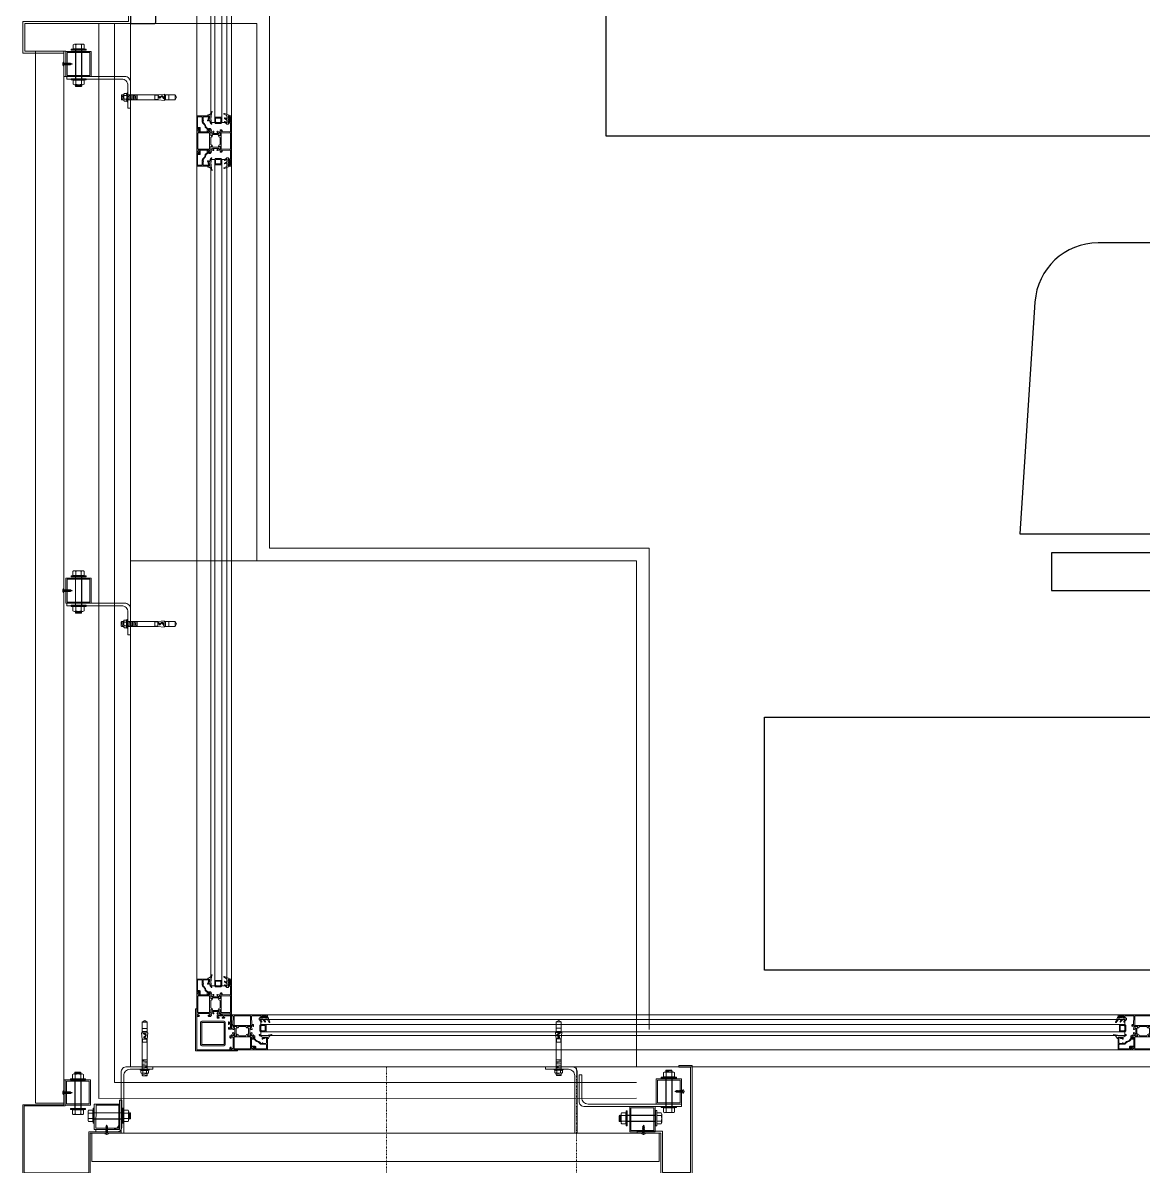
# Model space of a CAD drawing. Extents: x -1439 to 34962, y -872 to 8330.
# Drawn here: x 30693.8 to 30871, y 2411.8 to 2592.6 of the extents above; entities that cross this region are included whole.
import ezdxf

# ---------------------------------------------------------------- set-up
doc = ezdxf.new("R2010")
doc.units = 0
doc.linetypes.add('DOT2', pattern=[0.125, 0, -0.125])
doc.layers.get('0').update_dxf_attribs({"color": 9, "lineweight": 9})
for name, color, linetype, lineweight in [('00', 9, 'Continuous', 9), ('01', 9, 'Continuous', 9), ('05', 9, 'Continuous', 9), ('06D', 9, 'Continuous', 9), ('10', 9, 'Continuous', 9), ('10A', 9, 'Continuous', 9), ('14', 9, 'Continuous', 9), ('15', 9, 'Continuous', 9), ('20', 9, 'DOT2', 9), ('33', 9, 'BATTING', 9)]:
    doc.layers.add(name, color=color, linetype=linetype, lineweight=lineweight)
doc.linetypes.add('BATTING', pattern='A,0.0001,-0.1,[134,ltypeshp.shx,S=0.1,R=0,X=-0.1,Y=0],-0.2,[134,ltypeshp.shx,S=0.1,R=180,X=0.1,Y=0],-0.1', length=0.4001)

# ---------------------------------------------------------------- blocks, each defined once
blk = doc.blocks.new('AST55M13', base_point=(-120.6, -64.2))
at = {"linetype": 'Continuous'}
for points in [[(-120.6, -63.9), (-120.6, -24.599998), (-120.6, 14.700005, -0.414209), (-120.3, 15), (-115.899996, 15, -0.41421), (-115.6, 14.7), (-115.6, 12.699992, -0.41421), (-116.3, 12, -0.414214), (-116.6, 12.3), (-116.6, 13.1, 0.414214), (-117.1, 13.6), (-118.5, 13.6, 0.414214), (-119, 13.1), (-119, 6.399992, 0.414209), (-118.5, 5.9), (-117.099986, 5.9, 0.414205), (-116.6, 6.4), (-116.6, 7.20001, -0.414204), (-116.3, 7.5, -0.414214), (-115.6, 6.8), (-115.6, 3.7, -0.414214), (-116.1, 3.2), (-116.3, 3.2, -0.414214), (-116.6, 3.5), (-116.6, 4.2, 0.414214), (-116.9, 4.5), (-119, 4.5), (-119, -8.961104, 0.425432), (-117.96186, -9.960376), (-105.788552, -9.511013, 0.403077), (-105.5, -9.211232), (-105.5, -8, -0.414214), (-104.3, -6.8), (-103.392821, -6.8, -0.372826), (-102.403076, -7.657148, -0.456845), (-102.7, -8), (-104, -8, 0.414214), (-104.3, -8.3), (-104.3, -9.700012, 0.414202), (-104, -10), (-100.946604, -10), (-98.338437, -9.302068, -0.70008), (-97.584089, -10.379782), (-97.709916, -10.559482), (-99.43897, -12.27067, -0.607471), (-100.039661, -12.112259, 0.283637), (-100.258255, -11.885421), (-102.095283, -11.393179, 1.229391), (-102.4, -11.895399), (-102.4, -16.105016, 0.585524), (-101.943697, -16.361081), (-100.001669, -15.175658, -0.713652), (-99.56466, -15.537556), (-100.36784, -17.668029, -0.16709), (-100.492251, -17.818266), (-102.4, -18.982765), (-102.4, -30.217235), (-100.492251, -31.381734, -0.16709), (-100.36784, -31.531971), (-99.564658, -33.662449, -0.713657), (-100.001677, -34.024337), (-101.943707, -32.838913, 0.585511), (-102.4, -33.094985), (-102.4, -37.304601, 1.229391), (-102.095283, -37.806821), (-100.258255, -37.314579, 0.283637), (-100.039661, -37.087741, -0.607471), (-99.43897, -36.92933), (-97.709916, -38.640518), (-97.584089, -38.820218, -0.700084), (-98.338445, -39.89793), (-100.946604, -39.2), (-104.000005, -39.2, 0.414209), (-104.3, -39.5), (-104.3, -40.900004, 0.41421), (-104, -41.2), (-102.699997, -41.2, -0.456841), (-102.403076, -41.542851, -0.372826), (-103.39282, -42.4), (-104.3, -42.4, -0.414214), (-105.5, -41.2), (-105.5, -39.988768, 0.403083), (-105.788558, -39.688986), (-117.96186, -39.239624, 0.425432), (-119, -40.238896), (-119, -53.7), (-116.9, -53.7, 0.414214), (-116.6, -53.4), (-116.6, -52.69999, -0.414204), (-116.3, -52.4), (-116.09999, -52.4, -0.414208), (-115.6, -52.9), (-115.6, -56.000007, -0.414213), (-116.300007, -56.7, -0.414207), (-116.6, -56.4), (-116.6, -55.599986, 0.414205), (-117.1, -55.1), (-118.500008, -55.1, 0.414209), (-119, -55.6), (-119, -62.3, 0.414214), (-118.5, -62.8), (-117.1, -62.8, 0.414214), (-116.6, -62.3), (-116.6, -61.499993, -0.414207), (-116.3, -61.2, -0.414214), (-115.6, -61.9), (-115.6, -63.900008, -0.414206), (-115.9, -64.2), (-120.300006, -64.2, -0.414208), (-120.6, -63.9)], [(-99.249717, -12.903653), (-90.785616, -12.903653, 0.131652), (-90.285616, -12.769679), (-88.422218, -11.693846, -0.131652), (-88.272218, -11.653653), (-88.017666, -11.653653, -0.414214), (-87.717666, -11.953653), (-87.717666, -15.553653, -0.414214), (-88.017666, -15.853653), (-88.272218, -15.853653, -0.131646), (-88.422211, -15.813465), (-90.285616, -14.737628, 0.131652), (-90.785616, -14.603653), (-99.249717, -14.603653, 0.131652), (-99.749717, -14.737628), (-101.613115, -15.813461, -0.131646), (-101.763107, -15.853653), (-102.017666, -15.853653, -0.414205), (-102.317666, -15.553662), (-102.317666, -11.953653, -0.414205), (-102.017675, -11.653653), (-101.763115, -11.653653, -0.131652), (-101.613115, -11.693846), (-99.749717, -12.769679, 0.131652), (-99.249717, -12.903653)], [(-85.3, -10), (-81.1, -10), (-76.9, -10), (-76.6, -10.3), (-76.3, -10), (-67.9, -10, 0.414205), (-67.6, -9.700009), (-67.6, -8.491608, -0.365977), (-67.35, -8.195804, 0.365977), (-67.1, -7.9), (-67.1, -6.8, 0.414195), (-67.399981, -6.5), (-68.3, -6.5, 0.36597), (-68.595803, -6.749993, -0.366034), (-68.89166, -7), (-69.3, -7, -0.414202), (-69.6, -6.700012), (-69.6, -6.5, -0.414214), (-68.1, -5), (-65.9, -5, -0.414207), (-65.6, -5.299994), (-65.6, -43.9, -0.414201), (-65.899987, -44.2), (-68.1, -44.2, -0.414214), (-69.6, -42.7), (-69.6, -42.5, -0.414207), (-69.300007, -42.2), (-68.891668, -42.2, -0.366034), (-68.595804, -42.45, 0.365977), (-68.3, -42.7), (-67.4, -42.7, 0.414206), (-67.1, -42.400008), (-67.1, -41.3, 0.365977), (-67.35, -41.004196, -0.365977), (-67.6, -40.708392), (-67.6, -39.5, 0.4142), (-67.899986, -39.2), (-76.3, -39.2), (-76.6, -38.9), (-76.9, -39.2), (-85.3, -39.2, 0.4142), (-85.6, -39.499986), (-85.6, -40.708392, -0.365977), (-85.85, -41.004196, 0.365977), (-86.1, -41.3), (-86.1, -42.4, 0.414199), (-85.800015, -42.7), (-84.9, -42.7, 0.365977), (-84.604196, -42.45, -0.366034), (-84.308332, -42.2), (-83.9, -42.2, -0.414214), (-83.6, -42.5), (-83.6, -42.7, -0.414214), (-85.1, -44.2), (-86.8, -44.2, -0.414214), (-87.6, -43.4), (-87.6, -42.7, 0.414205), (-87.899991, -42.4), (-88.10718, -42.4, -0.372825), (-89.096923, -41.542857, -0.45685), (-88.8, -41.2), (-87.9, -41.2, 0.414198), (-87.6, -40.900016), (-87.6, -39.5, 0.414214), (-87.9, -39.2), (-89.053396, -39.2), (-91.661555, -39.89793, -0.700084), (-92.415911, -38.820218), (-92.290084, -38.640518), (-90.56103, -36.92933, -0.607471), (-89.960339, -37.087741, 0.283637), (-89.741745, -37.314579), (-87.904717, -37.806821, 1.229391), (-87.6, -37.304601), (-87.6, -33.094984, 0.585516), (-88.056297, -32.838916), (-89.998323, -34.024337, -0.713656), (-90.435343, -33.66245), (-89.63216, -31.531971, -0.241095), (-89.507749, -31.381734), (-87.6, -30.217235), (-87.6, -18.982765), (-89.507749, -17.818266, -0.167084), (-89.632158, -17.668036), (-90.43534, -15.537556, -0.713656), (-89.998329, -15.17566), (-88.056303, -16.361081, 0.585518), (-87.6, -16.105021), (-87.6, -11.895399, 1.229391), (-87.904717, -11.393179), (-89.741745, -11.885421, 0.283637), (-89.960339, -12.112259, -0.607471), (-90.56103, -12.27067), (-92.290084, -10.559482), (-92.415911, -10.379782, -0.700084), (-91.661555, -9.30207), (-89.053396, -10), (-87.9, -10, 0.414206), (-87.6, -9.700008), (-87.6, -8.3, 0.414206), (-87.899992, -8), (-88.8, -8, -0.456844), (-89.096924, -7.657149, -0.372825), (-88.107186, -6.8), (-87.9, -6.8, 0.414214), (-87.6, -6.5), (-87.6, -5.800024, -0.414222), (-86.8, -5), (-85.1, -5, -0.414214), (-83.6, -6.5), (-83.6, -6.7, -0.414201), (-83.899987, -7), (-84.308332, -7, -0.366034), (-84.604196, -6.75, 0.365977), (-84.9, -6.5), (-85.8, -6.5, 0.414199), (-86.1, -6.799985), (-86.1, -7.9, 0.365977), (-85.85, -8.195804, -0.365977), (-85.6, -8.491608), (-85.6, -9.7, 0.414214), (-85.3, -10)], [(-99.249717, -36.296347), (-90.785616, -36.296347, -0.131652), (-90.285616, -36.430321), (-88.422218, -37.506154, 0.131643), (-88.272229, -37.546347), (-88.017666, -37.546347, 0.414214), (-87.717666, -37.246347), (-87.717666, -33.646347, 0.414214), (-88.017666, -33.346347), (-88.272218, -33.346347, 0.131652), (-88.422218, -33.386539), (-90.285616, -34.462372, -0.131652), (-90.785616, -34.596347), (-99.249717, -34.596347, -0.131652), (-99.749717, -34.462372), (-101.613115, -33.386539, 0.131652), (-101.763115, -33.346347), (-102.017666, -33.346347, 0.414205), (-102.317666, -33.646338), (-102.317666, -37.246347, 0.414205), (-102.017675, -37.546347), (-101.763115, -37.546347, 0.131649), (-101.613118, -37.506156), (-99.749717, -36.430321, -0.131652), (-99.249717, -36.296347)]]:
    blk.add_lwpolyline(points, format="xyb", close=True, dxfattribs=at)
for points in [[(-119, -24.6), (-119, -37.6), (-104.1, -37.6), (-104.1, -11.6), (-119, -11.6), (-119, -24.6)], [(-76.55, -11.6), (-85.9, -11.6), (-85.9, -37.6), (-67.2, -37.6), (-67.2, -11.6), (-76.55, -11.6)]]:
    blk.add_lwpolyline(points, close=True, dxfattribs=at)
blk = doc.blocks.new('AS25G13', base_point=(534.475891, 569.218076))
at = {"linetype": 'Continuous'}
blk.add_lwpolyline([(554.475892, 593.818076), (554.475892, 574.618076, -0.414213), (554.175891, 574.318077), (553.575892, 574.318076, -0.414213), (553.275891, 574.618077), (553.275892, 574.818076), (550.275892, 574.818076), (550.275892, 572.118076), (550.625892, 571.916004, -0.414213), (550.735699, 571.506195), (549.749855, 569.798664, -0.767327), (549.075893, 569.979252), (549.075892, 575.018076, -0.414213), (550.075891, 576.018077), (552.775892, 576.018076, 0.414213), (553.275892, 576.518077), (553.275892, 592.418076, 0.414213), (552.775892, 592.918077), (546.871944, 592.918076, 0.414213), (545.871944, 591.918078), (545.871944, 584.702506, -0.236642), (544.585327, 582.137556, 0.18958), (541.498237, 577.158525, -0.197358), (540.185462, 575.110574), (538.643454, 574.030849, 0.244575), (537.875891, 572.556375), (537.875892, 569.763782, -0.767327), (536.857591, 569.490929), (535.716084, 571.468076, -0.577351), (535.975892, 571.918076), (536.675892, 571.918076), (536.675892, 572.556375, -0.244575), (537.955162, 575.013831), (539.49717, 576.093557, 0.197358), (540.317654, 577.373526, -0.18958), (543.867808, 583.099413, 0.236642), (544.671943, 584.702506), (544.671944, 585.818076, 0.414213), (544.371944, 586.118076), (543.971944, 586.118076, -0.414213), (543.671943, 586.418077), (543.671944, 586.818076, -0.414213), (543.971944, 587.118076), (544.171944, 587.118076, 0.414213), (544.671944, 587.618077), (544.671944, 591.918076, 0.414213), (543.671945, 592.918077), (536.175892, 592.918076, 0.41421), (535.675892, 592.418082), (535.675892, 591.901674, 0.127549), (535.764127, 591.561462, -0.098841), (537.104101, 587.384163, 0.366972), (537.386354, 587.117731, -0.399303), (537.671943, 586.818828), (537.671944, 586.418076, -0.414213), (537.371943, 586.118077), (536.46398, 586.118076, -0.400156), (535.964546, 586.594267, 0.114883), (534.725891, 590.959305, -0.126996), (534.475891, 591.927552), (534.475892, 593.818076, -0.414213), (534.775892, 594.118076), (554.175892, 594.118076, -0.414213), (554.475892, 593.818076)], format="xyb", close=True, dxfattribs=at)
blk = doc.blocks.new('AS01_16_02', base_point=(27.384856, 2.668764))
at = {"color": 0, "linetype": 'Continuous'}
for points in [[(21.277248, -1.392543, -0.892559), (21.744295, -0.515583), (24.521509, -1.857477, 0.502534), (24.860099, -2.298316, 0.502534), (25.184856, -1.847189), (25.184856, 1.7, 0.155072), (24.261958, 3.275501), (20.430427, 5.552607, -0.865076), (21.019614, 6.583639), (28.412964, 3.675712, -0.696768), (28.399147, 3.019187), (27.721583, 2.785098, 0.319818), (27.384856, 2.312508), (27.384856, 0.05, 0.414214), (27.684856, -0.25), (28.08642, -0.25, 0.396012), (28.385833, 0.03125, -0.682513), (29.272546, 0.315748), (30.127622, -0.734156, -0.172553), (30.284856, -1.176202), (30.284856, -3.723798, -0.172553), (30.127622, -4.165844), (29.272546, -5.215748, -0.682513), (28.385833, -4.93125, 0.396012), (28.08642, -4.65), (27.684856, -4.65, 0.414214), (27.384856, -4.95), (27.384856, -10.2, -0.414214), (27.084856, -10.5), (25.297074, -10.5, -0.18412), (24.964264, -10.373145), (21.227908, -7.040675, -0.881574), (21.79023, -6.223317), (24.51762, -8.055238, 1.121155), (25.184856, -8.202566), (25.184856, -4.921445, 0.698065), (24.633969, -4.152563), (21.277248, -1.392543)], [(27.72879, -3.456066, 0.198912), (27.834856, -3.5), (28.734856, -3.5, 0.414214), (28.884856, -3.35), (28.884856, -1.55, 0.414214), (28.734856, -1.4), (27.834856, -1.4, 0.414214), (27.684856, -1.55), (27.684856, -3.35, 0.198912), (27.72879, -3.456066)]]:
    blk.add_lwpolyline(points, format="xyb", close=True, dxfattribs=at)
blk = doc.blocks.new('p-dograma-catikati')
at = {"layer": '06D'}
for points in [[(-4, -0.02), (-4, -674.37)], [(1.5, -674.37), (1.5, -0.02)]]:
    blk.add_lwpolyline(points, dxfattribs=at)
at = {"layer": '06D', "elevation": 0}
for points in [[(7.13, -680), (854.37, -680)], [(854.37, -685.5), (7.13, -685.5)]]:
    blk.add_lwpolyline(points, dxfattribs=at)
at = {"layer": '10', "ltscale": 1000}
for p, q in [((-2.25, -537.79), (-2.25, -537.75)), ((-2.03, -537.82), (-2.23, -537.82)), ((-2.02, -538.18), (-2.01, -538.16)), ((-2, -538.11), (-2, -537.85)), ((-0.03, -538.02), (-1.17, -538.02)), ((-1.17, -538.02), (-1.17, -538.87)), ((-0.18, -538.17), (-1.02, -538.17)), ((-1.02, -538.17), (-1.02, -538.77)), ((-1.02, -538.77), (-0.92, -538.87)), ((-0.28, -538.87), (-0.18, -538.77)), ((-0.18, -538.77), (-0.18, -538.17)), ((-0.03, -538.87), (-0.03, -538.02)), ((-1.6, -539.06), (-1.6, -539.07)), ((-1.17, -538.87), (-1.02, -539.02)), ((-1.02, -539.02), (-0.18, -539.02)), ((-0.92, -538.87), (-0.28, -538.87)), ((-0.18, -539.02), (-0.03, -538.87)), ((-2.25, -545.77), (-2.25, -545.81)), ((-2.03, -545.74), (-2.23, -545.74)), ((-2.02, -545.38), (-2.01, -545.4)), ((-2, -545.45), (-2, -545.71)), ((-1.6, -544.5), (-1.6, -544.49)), ((-1.17, -544.69), (-1.02, -544.54)), ((-1.17, -545.54), (-1.17, -544.69)), ((-0.03, -545.54), (-1.17, -545.54)), ((-1.02, -544.54), (-0.18, -544.54)), ((-1.02, -544.79), (-0.92, -544.69)), ((-1.02, -545.39), (-1.02, -544.79)), ((-0.18, -545.39), (-1.02, -545.39)), ((-0.92, -544.69), (-0.28, -544.69)), ((-0.28, -544.69), (-0.18, -544.79)), ((-0.18, -544.54), (-0.03, -544.69)), ((-0.18, -544.79), (-0.18, -545.39)), ((-0.03, -544.69), (-0.03, -545.54)), ((-2.25, -674.31), (-2.25, -674.28)), ((-2.03, -674.34), (-2.23, -674.34)), ((-2, -674.63), (-2, -674.37)), ((-2.02, -674.7), (-2.01, -674.68)), ((-1.6, -675.59), (-1.6, -675.6)), ((-0.03, -674.54), (-1.17, -674.54)), ((-1.17, -674.54), (-1.17, -675.39)), ((-1.17, -675.39), (-1.02, -675.54)), ((-0.18, -674.69), (-1.02, -674.69)), ((-1.02, -674.69), (-1.02, -675.29)), ((-1.02, -675.29), (-0.92, -675.39)), ((-1.02, -675.54), (-0.18, -675.54)), ((-0.92, -675.39), (-0.28, -675.39)), ((-0.28, -675.39), (-0.18, -675.29)), ((-0.18, -675.29), (-0.18, -674.69)), ((-0.18, -675.54), (-0.03, -675.39)), ((-0.03, -675.39), (-0.03, -674.54)), ((5.96, -681.68), (6.11, -681.53)), ((6.11, -681.53), (6.96, -681.53)), ((6.96, -681.53), (6.96, -682.67)), ((142.72, -681.53), (141.87, -681.53)), ((141.87, -681.53), (141.87, -682.67)), ((142.87, -681.68), (142.72, -681.53)), ((5.92, -683.1), (5.9, -683.1)), ((5.96, -682.52), (5.96, -681.68)), ((6.11, -682.67), (5.96, -682.52)), ((6.11, -681.78), (6.21, -681.68)), ((6.11, -682.42), (6.11, -681.78)), ((6.21, -682.52), (6.11, -682.42)), ((6.96, -682.67), (6.11, -682.67)), ((6.21, -681.68), (6.81, -681.68)), ((6.81, -682.52), (6.21, -682.52)), ((6.81, -681.68), (6.81, -682.52)), ((141.87, -682.67), (142.72, -682.67)), ((142.62, -681.68), (142.02, -681.68)), ((142.02, -681.68), (142.02, -682.52)), ((142.02, -682.52), (142.62, -682.52)), ((142.72, -681.78), (142.62, -681.68)), ((142.62, -682.52), (142.72, -682.42)), ((142.72, -682.42), (142.72, -681.78)), ((142.72, -682.67), (142.87, -682.52)), ((142.87, -682.52), (142.87, -681.68)), ((142.91, -683.1), (142.92, -683.1)), ((6.8, -683.52), (6.82, -683.51)), ((6.87, -683.5), (7.13, -683.5)), ((7.16, -683.53), (7.16, -683.73)), ((7.19, -683.75), (7.22, -683.75)), ((141.64, -683.75), (141.6, -683.75)), ((141.67, -683.53), (141.67, -683.73)), ((141.96, -683.5), (141.7, -683.5)), ((142.03, -683.52), (142.01, -683.51))]:
    blk.add_line(p, q, dxfattribs=at)
at = {"layer": '10', "ltscale": 1000, "elevation": 0}
blk.add_lwpolyline([(-4, -679.08), (-4, -685.5), (2.42, -685.5, -0.414213), (2.45, -685.53), (2.45, -685.67, -0.414213), (2.42, -685.7), (-4.17, -685.7, -0.414213), (-4.2, -685.67), (-4.2, -679.08, -0.414213), (-4.17, -679.05), (-4.03, -679.05, -0.414213), (-4, -679.08), (-4, -679.08)], format="xyb", dxfattribs=at)
blk.add_lwpolyline([(-3.39, -681.19), (-3.39, -682.49), (-3.39, -684.69, 0.414213), (-3.19, -684.89), (0.31, -684.89, 0.414213), (0.51, -684.69), (0.51, -681.19, 0.414213), (0.31, -680.99), (-3.19, -680.99, 0.414213), (-3.39, -681.19)], format="xyb", close=True, dxfattribs=at)
blk.add_lwpolyline([(-3.19, -682.49), (-3.19, -681.19), (0.31, -681.19), (0.31, -684.69), (-3.19, -684.69), (-3.19, -682.49)], close=True, dxfattribs=at)
at = {"layer": '10', "ltscale": 1000, "extrusion": (0, 0, -1)}
for centre, major_axis, start_param, end_param in [((-2.16, -537.75), (0, 0.1), -1.570624, -0.201547), ((-2.23, -537.79), (0, 0.03), 3.141594, 4.712388), ((-2.33, -536.87), (0, 0.8), 1.91468, 2.940113), ((-1.56, -538.34), (0, 0.529), 4.309664, 5.017382), ((-2.03, -537.85), (0, 0.03), 0.000001, 1.570795), ((-2.09, -538.11), (0, 0.1), 1.57081, 2.088079), ((-1.04, -538.25), (0, 1.11), 3.811733, 4.445523), ((1.15, -538.25), (0, 3.2), 4.537008, 4.882121), ((0.95, -538.17), (0, 2.97), -1.417848, -1.224878), ((-1.36, -538.76), (0, 0.391), 3.92704, 4.587994), ((-1.62, -537.15), (0, 0.03), -1.226975, -0.000032), ((-1.62, -537.15), (0, 0.03), 0.00045, 1.852781), ((-1.65, -539.07), (0, 0.05), 1.571021, 3.466754), ((-1.64, -539.07), (0, 0.0382), 0.62909, 1.300096), ((-2.16, -674.28), (0, 0.1), -1.570624, -0.201547), ((-2.23, -674.31), (0, 0.03), 3.141594, 4.712388), ((-2.33, -673.39), (0, 0.8), 1.91468, 2.940113), ((-2.03, -674.37), (0, 0.03), 0.000001, 1.570795), ((1.15, -674.78), (0, 3.2), 4.537008, 4.882121), ((0.95, -674.69), (0, 2.97), -1.417848, -1.224878), ((-1.62, -673.67), (0, 0.03), -1.226975, -0.000032), ((-1.62, -673.67), (0, 0.03), 0.00045, 1.852781), ((-1.56, -674.86), (0, 0.529), 4.309664, 5.017382), ((-2.09, -674.63), (0, 0.1), 1.57081, 2.088079), ((-1.04, -674.78), (0, 1.11), 3.811733, 4.445523), ((-1.36, -675.29), (0, 0.391), 3.92704, 4.587994), ((-1.65, -675.6), (0, 0.05), 1.571021, 3.466754), ((-1.64, -675.6), (0, 0.0382), 0.62909, 1.300096), ((141, -683.12), (-0.03, 0), 0.00045, 1.852781), ((141, -683.12), (0.03, 0), 1.914618, 3.141561), ((140.72, -683.83), (-0.8, 0), 1.91468, 2.940113), ((142.02, -680.55), (2.97, 0), 1.723745, 1.916715), ((142.11, -680.35), (-3.2, 0), 4.537008, 4.882121), ((142.11, -682.54), (-1.11, 0), 3.811733, 4.445523), ((142.62, -682.86), (0.391, 0), 0.785447, 1.446401), ((142.92, -683.14), (-0.0382, 0), 0.62909, 1.300096), ((142.92, -683.15), (-0.05, 0), 1.571021, 3.466754), ((141.6, -683.66), (-0.1, 0), -1.570624, -0.201547), ((141.64, -683.73), (0.03, 0), 0.000001, 1.570795), ((141.7, -683.53), (0.03, 0), 3.141594, 4.712388), ((141.96, -683.59), (-0.1, 0), 1.57081, 2.088079), ((142.19, -683.06), (0.529, 0), 1.168071, 1.875789)]:
    blk.add_ellipse(centre, major_axis=major_axis, ratio=0.909091, start_param=start_param, end_param=end_param, dxfattribs=at)
at = {"layer": '10', "ltscale": 1000}
for centre, major_axis, start_param, end_param in [((-2.23, -545.77), (0, 0.03), 0.000001, 1.570795), ((-2.16, -545.81), (0, 0.1), 1.570969, 2.940045), ((-2.33, -546.69), (0, 0.8), -1.226913, -0.20148), ((-1.56, -545.22), (0, 0.529), 1.168071, 1.875789), ((-2.03, -545.71), (0, 0.03), 3.141594, 4.712388), ((-1.04, -545.31), (0, 1.11), 0.67014, 1.30393), ((-2.09, -545.45), (0, 0.1), -1.570782, -1.053513), ((1.15, -545.31), (0, 3.2), 1.395415, 1.740528), ((-1.36, -544.8), (0, 0.391), 0.785447, 1.446401), ((0.95, -545.39), (0, 2.97), 1.723745, 1.916715), ((-1.65, -544.49), (0, 0.05), -1.570571, 0.325162), ((-1.64, -544.49), (0, 0.0382), 3.770683, 4.441689), ((-1.62, -546.41), (0, 0.03), 1.914618, 3.141561), ((-1.62, -546.41), (0, 0.03), 3.142043, 4.994373), ((5.9, -683.15), (0.05, 0), 1.571021, 3.466754), ((6.72, -682.54), (-1.11, 0), 0.67014, 1.30393), ((5.91, -683.14), (0.0382, 0), 0.62909, 1.300096), ((6.21, -682.86), (0.391, 0), 3.92704, 4.587994), ((6.72, -680.35), (3.2, 0), 4.537008, 4.882121), ((6.81, -680.55), (-2.97, 0), 1.723745, 1.916715), ((8.11, -683.83), (0.8, 0), 1.91468, 2.940113), ((7.83, -683.12), (-0.03, 0), 3.142043, 4.994373), ((7.83, -683.12), (0.03, 0), -1.226975, -0.000032), ((6.64, -683.06), (-0.529, 0), 1.168071, 1.875789), ((6.87, -683.59), (-0.1, 0), -1.570782, -1.053513), ((7.13, -683.53), (0.03, 0), 0.000001, 1.570795), ((7.19, -683.73), (0.03, 0), 3.141594, 4.712388), ((7.22, -683.66), (0.1, 0), -1.570624, -0.201547)]:
    blk.add_ellipse(centre, major_axis=major_axis, ratio=0.909091, start_param=start_param, end_param=end_param, dxfattribs=at)
at = {"layer": '15', "elevation": 0}
for points in [[(-1.17, -538.87), (-1.17, -408.24), (-1.77, -408.24), (-1.77, -538.87), (-1.17, -538.87)], [(-0.03, -538.87), (-0.03, -408.24), (0.77, -408.24), (0.77, -538.87), (-0.03, -538.87)], [(-1.17, -544.69), (-1.17, -675.39), (-1.77, -675.39), (-1.77, -544.69), (-1.17, -544.69)], [(-0.03, -544.69), (-0.03, -675.39), (0.77, -675.39), (0.77, -544.69), (-0.03, -544.69)], [(142.72, -681.53), (6.11, -681.53), (6.11, -680.73), (142.72, -680.73), (142.72, -681.53)], [(142.72, -682.67), (6.11, -682.67), (6.11, -683.27), (142.72, -683.27), (142.72, -682.67)]]:
    blk.add_lwpolyline(points, dxfattribs=at)
at = {"layer": '10', "ltscale": 1000, "yscale": 0.1, "zscale": 0.1}
for name, p, xscale, rotation in [('AST55M13', (1.5, -537.82), 0.1, 180), ('AS25G13', (-2, -543.25), 0.1, 180), ('AS01_16_02', (7.16, -680.5), -0.1, 270), ('AST55M13', (149.59, -680), -0.1, 90), ('AS25G13', (144.16, -683.5), -0.1, 90)]:
    blk.add_blockref(name, p, dxfattribs=dict(at, xscale=xscale, rotation=rotation))
at = {"layer": '10', "ltscale": 1000, "extrusion": (0, 0, -1), "xscale": 0.1, "yscale": 0.1, "zscale": -0.1}
for name, p in [('AS25G13', (2, -540.31)), ('AST55M13', (-1.5, -682.26)), ('AS25G13', (2, -676.83))]:
    blk.add_blockref(name, p, dxfattribs=at)
at = {"layer": '10', "ltscale": 1000, "xscale": 0.1, "yscale": 0.1, "zscale": 0.1}
for p in [(1, -537.82), (1, -674.34)]:
    blk.add_blockref('AS01_16_02', p, dxfattribs=at)
at = {"layer": '10', "ltscale": 1000, "extrusion": (0, 0, -1), "yscale": 0.1, "zscale": -0.1}
for name, p, xscale, rotation in [('AS01_16_02', (-1, -545.74), 0.1, 180), ('AST55M13', (0.76, -680), -0.1, 90), ('AS01_16_02', (-141.67, -680.5), -0.1, 270), ('AS25G13', (-4.67, -683.5), -0.1, 90)]:
    blk.add_blockref(name, p, dxfattribs=dict(at, xscale=xscale, rotation=rotation))
blk = doc.blocks.new('m-vw-sandalye-02')
at = {"lineweight": -3, "ltscale": 0.5}
for points in [[(-22.5, 0), (-22.5, -5), (22.5, -5), (22.5, 0)], [(-22.5, -5), (22.5, -5), (22.5, -50), (-22.5, -50)]]:
    blk.add_lwpolyline(points, close=True, dxfattribs=at)
blk = doc.blocks.new('m-vw-sandalye')
at = {"lineweight": -3, "ltscale": 0.5}
blk.add_lwpolyline([(-20.5, 0), (20.5, 0), (20.5, -6), (-20.5, -6)], close=True, dxfattribs=at)
blk.add_lwpolyline([(-25.5, -9), (25.5, -9), (23.11, -45.65, -0.395265), (13.13, -55), (-13.13, -55, -0.395265), (-23.11, -45.65)], format="xyb", close=True, dxfattribs=at)
blk = doc.blocks.new('m-vw-çalışma-p-01')
at = {"lineweight": -3, "ltscale": 0.5}
for p, q in [((11.93, 179.03), (91.93, 179.03)), ((11.93, -0.97), (11.93, 179.03)), ((91.93, 179.03), (91.93, -0.97)), ((91.93, -0.97), (11.93, -0.97))]:
    blk.add_line(p, q, dxfattribs=at)
for points in [[(32.8, 159.16), (35.47, 160.53), (53.74, 124.95), (51.08, 123.58)], [(15, 137.5), (25, 137.5), (25, 102.5), (15, 102.5)]]:
    blk.add_lwpolyline(points, close=True, dxfattribs=at)
blk.add_circle((43.27, 142.05), 6, dxfattribs=at)
at = {"lineweight": -3, "ltscale": 0.5, "xscale": -1, "rotation": 270}
blk.add_blockref('m-vw-sandalye-02', (115, 120), dxfattribs=at)
at = {"lineweight": -3, "rotation": 90}
blk.add_blockref('m-vw-sandalye', (-60, 90), dxfattribs=at)
at = {"lineweight": -3, "ltscale": 0.5, "rotation": 270}
blk.add_blockref('m-vw-sandalye-02', (115, 60), dxfattribs=at)
blk = doc.blocks.new('m-çalışma dolap modül')
at = {"lineweight": -3, "ltscale": 0.5}
blk.add_lwpolyline([(0, 40), (120, 40), (120, 0), (0, 0)], close=True, dxfattribs=at)
blk = doc.blocks.new('p-kolon-80x80-vw')
at = {"layer": '01'}
blk.add_lwpolyline([(-40, -40), (-40, 40), (40, 40), (40, -40)], close=True, dxfattribs=at)
blk = doc.blocks.new('cxvxv')
for p, q in [((-21988.4, 8560.98, 0), (-21988.4, 8560.32, 0)), ((-21988.4, 8560.32, 0), (-21986.64, 8560.32, 0)), ((-21986.86, 8561.07, 0), (-21988.18, 8561.07, 0)), ((-21988.02, 8561.25, 0), (-21987.03, 8561.3, 0)), ((-21988.02, 8561.25, 0), (-21988, 8561.26, 0)), ((-21988, 8561.23, 0), (-21988.02, 8561.25, 0)), ((-21988.02, 8561.13, 0), (-21987.03, 8561.19, 0)), ((-21988.02, 8561.13, 0), (-21988, 8561.14, 0)), ((-21988, 8561.11, 0), (-21988.02, 8561.13, 0)), ((-21988.02, 8560.32, 0), (-21987.02, 8560.32, 0)), ((-21988.02, 8560.28, 0), (-21988.02, 8560.32, 0)), ((-21988.02, 8560.11, 0), (-21988.02, 8555.61, 0)), ((-21988, 8561.3, 0), (-21987.94, 8561.35, 0)), ((-21988, 8561.26, 0), (-21988, 8561.3, 0)), ((-21988, 8561.14, 0), (-21988, 8561.23, 0)), ((-21988, 8561.07, 0), (-21988, 8561.11, 0)), ((-21987.96, 8560.98, 0), (-21987.96, 8560.32, 0)), ((-21987.54, 8561.35, 0), (-21987.94, 8561.35, 0)), ((-21987.7, 8561.05, 0), (-21987.7, 8561.08, 0)), ((-21987.7, 8561.07, 0), (-21987.7, 8561.07, 0)), ((-21987.54, 8561.35, 0), (-21987.1, 8561.35, 0)), ((-21987.03, 8561.3, 0), (-21987.1, 8561.35, 0)), ((-21987.08, 8560.64, 0), (-21987.08, 8560.98, 0)), ((-21987.08, 8560.64, 0), (-21987.08, 8560.32, 0)), ((-21987.06, 8560.32, 0), (-21987.06, 8560.28, 0)), ((-21987.06, 8555.61, 0), (-21987.06, 8560.11, 0)), ((-21987.05, 8561.32, 0), (-21987.03, 8561.3, 0)), ((-21987.03, 8561.3, 0), (-21987.05, 8561.28, 0)), ((-21987.03, 8561.3, 0), (-21987.05, 8561.29, 0)), ((-21987.05, 8561.28, 0), (-21987.05, 8561.2, 0)), ((-21987.05, 8561.2, 0), (-21987.03, 8561.19, 0)), ((-21987.03, 8561.19, 0), (-21987.05, 8561.17, 0)), ((-21987.05, 8561.17, 0), (-21987.05, 8561.08, 0)), ((-21987.05, 8561.08, 0), (-21987.03, 8561.07, 0)), ((-21987.02, 8560.32, 0), (-21987.02, 8560.28, 0)), ((-21987.02, 8555.61, 0), (-21987.02, 8560.11, 0)), ((-21986.64, 8560.32, 0), (-21986.64, 8560.98, 0)), ((-21988.4, 8555.4, 0), (-21986.64, 8555.4, 0)), ((-21988.4, 8554.74, 0), (-21988.4, 8555.4, 0)), ((-21986.86, 8554.65, 0), (-21988.17, 8554.65, 0)), ((-21988.02, 8555.44, 0), (-21988.02, 8555.4, 0)), ((-21988.02, 8555.4, 0), (-21987.02, 8555.4, 0)), ((-21987.96, 8554.74, 0), (-21987.96, 8555.4, 0)), ((-21987.08, 8555.08, 0), (-21987.08, 8555.4, 0)), ((-21987.08, 8555.08, 0), (-21987.08, 8554.74, 0)), ((-21987.06, 8555.4, 0), (-21987.06, 8555.44, 0)), ((-21987.02, 8555.4, 0), (-21987.02, 8555.44, 0)), ((-21986.64, 8555.4, 0), (-21986.64, 8554.74, 0))]:
    blk.add_line(p, q)
at = {"elevation": 0}
for points in [[(-21986.3, 8560.11), (-21988.7, 8560.11), (-21988.7, 8560.28), (-21986.3, 8560.28)], [(-21986.3, 8555.61), (-21988.7, 8555.61), (-21988.7, 8555.44), (-21986.3, 8555.44)]]:
    blk.add_lwpolyline(points, close=True, dxfattribs=at)
for points in [[(-21987.98, 8560.28), (-21987.98, 8560.32)], [(-21987.98, 8560.11), (-21987.98, 8555.61)], [(-21987.98, 8555.44), (-21987.98, 8555.4)]]:
    blk.add_lwpolyline(points, dxfattribs=at)
for centre, radius, start, end in [((-21988.18, 8560.75, 0), 0.315, 45.8497, 134.1503), ((-21987.52, 8559.95, 0), 1.12, 66.8701, 113.1299), ((-21987.52, 8559.95, 0), 1.12, 66.8701, 113.1299), ((-21986.86, 8560.76, 0), 0.313, 45.449, 134.551), ((-21988.18, 8554.97, 0), 0.315, 225.8497, 314.1503), ((-21987.52, 8555.77, 0), 1.12, 246.8701, 293.1299), ((-21987.52, 8555.77, 0), 1.12, 246.8701, 293.1299), ((-21986.86, 8554.96, 0), 0.313, 225.449, 314.551)]:
    blk.add_arc(centre, radius, start, end)
blk = doc.blocks.new('VIDA')
for p, q in [((-18072, 6523.9), (-18071.9, 6524)), ((-18071.9, 6523.8), (-18072, 6523.9)), ((-18071.9, 6524), (-18070.1, 6524.7)), ((-18069.6, 6522.9), (-18071.9, 6523.8)), ((-18069.7, 6524.9), (-18070.6, 6523.2)), ((-18070.6, 6523.2), (-18070.1, 6524.7)), ((-18070.1, 6524.7), (-18069.9, 6525.1)), ((-18069.9, 6525.1), (-18070.1, 6524.1)), ((-18070.1, 6524.1), (-18070, 6524.3)), ((-18070, 6524.3), (-18069.8, 6525.1)), ((-18069.9, 6525.1), (-18069.8, 6525.1)), ((-18069.8, 6525.1), (-18069.7, 6524.9)), ((-18069.7, 6524.9), (-18069.3, 6525)), ((-18069.6, 6522.8), (-18069.1, 6525)), ((-18069.6, 6522.8), (-18069.6, 6522.9)), ((-18069.4, 6522.4), (-18069.6, 6522.8)), ((-18068.9, 6525.3), (-18069.4, 6522.4)), ((-18069.3, 6522.4), (-18069.4, 6522.4)), ((-18069.3, 6522.4), (-18068.9, 6525.3)), ((-18069.3, 6525), (-18069.1, 6525)), ((-18069.1, 6522.8), (-18069.3, 6522.4)), ((-18069.1, 6525), (-18068.9, 6525.3)), ((-18068.7, 6522.8), (-18069.1, 6522.8)), ((-18068.9, 6525.3), (-18068.9, 6525.3)), ((-18068.9, 6525.3), (-18068.7, 6525)), ((-18068.7, 6522.8), (-18068.2, 6525)), ((-18068.7, 6525), (-18068.2, 6525)), ((-18068.5, 6522.4), (-18068.7, 6522.8)), ((-18068, 6525.3), (-18068.5, 6522.4)), ((-18068.4, 6522.4), (-18068.5, 6522.4)), ((-18068.4, 6522.4), (-18067.9, 6525.3)), ((-18068.2, 6522.8), (-18068.4, 6522.4)), ((-18068.2, 6522.8), (-18068.4, 6522.4)), ((-18068.2, 6525), (-18068, 6525.3)), ((-18067.7, 6525), (-18068.2, 6522.8)), ((-18067.7, 6522.8), (-18068.2, 6522.8)), ((-18067.9, 6525.3), (-18068, 6525.3)), ((-18067.9, 6525.3), (-18067.7, 6525)), ((-18067.7, 6522.8), (-18067.2, 6525)), ((-18067.7, 6525), (-18067.2, 6525)), ((-18067.5, 6522.4), (-18067.7, 6522.8)), ((-18067, 6525.3), (-18067.5, 6522.4)), ((-18067.4, 6522.4), (-18067.5, 6522.4)), ((-18067.4, 6522.4), (-18066.9, 6525.3)), ((-18067.2, 6522.8), (-18067.4, 6522.4)), ((-18067.2, 6522.8), (-18067.4, 6522.4)), ((-18067.2, 6525), (-18067, 6525.3)), ((-18066.7, 6525), (-18067.2, 6522.8)), ((-18066.7, 6522.8), (-18067.2, 6522.8)), ((-18066.9, 6525.3), (-18067, 6525.3)), ((-18066.9, 6525.3), (-18066.7, 6525)), ((-18066.3, 6525), (-18066.7, 6525)), ((-18066.7, 6522.8), (-18066.3, 6525)), ((-18066.5, 6522.4), (-18066.7, 6522.8)), ((-18066.1, 6525.3), (-18066.5, 6522.4)), ((-18066.5, 6522.4), (-18066, 6525.3)), ((-18066.3, 6522.8), (-18066.5, 6522.4)), ((-18066.3, 6522.8), (-18066.5, 6522.4)), ((-18066.5, 6522.4), (-18066.5, 6522.4)), ((-18066.3, 6525), (-18066.1, 6525.3)), ((-18065.8, 6525), (-18066.3, 6522.8)), ((-18066.3, 6522.8), (-18065.8, 6522.8)), ((-18066, 6525.3), (-18066.1, 6525.3)), ((-18066, 6525.3), (-18065.8, 6525)), ((-18065.8, 6522.8), (-18065.3, 6525)), ((-18065.8, 6525), (-18065.3, 6525)), ((-18065.6, 6522.4), (-18065.8, 6522.8)), ((-18065.1, 6525.3), (-18065.6, 6522.4)), ((-18065.5, 6522.4), (-18065.6, 6522.4)), ((-18065.5, 6522.4), (-18065, 6525.3)), ((-18065.3, 6522.8), (-18065.5, 6522.4)), ((-18065.3, 6522.8), (-18065.5, 6522.4)), ((-18065.3, 6525), (-18065.1, 6525.3)), ((-18064.8, 6525), (-18065.3, 6522.8)), ((-18064.8, 6522.8), (-18065.3, 6522.8)), ((-18065.1, 6525.3), (-18065, 6525.3)), ((-18065, 6525.3), (-18064.8, 6525)), ((-18064.8, 6525), (-18064.3, 6525)), ((-18064.8, 6522.8), (-18064.3, 6525)), ((-18064.6, 6522.4), (-18064.8, 6522.8)), ((-18064.1, 6525.3), (-18064.6, 6522.4)), ((-18064.5, 6522.4), (-18064.6, 6522.4)), ((-18064.5, 6522.4), (-18064, 6525.3)), ((-18064.3, 6522.8), (-18064.5, 6522.4)), ((-18064.3, 6522.8), (-18064.5, 6522.4)), ((-18064.3, 6525), (-18064.1, 6525.3)), ((-18063.8, 6525), (-18064.3, 6522.8)), ((-18063.8, 6522.8), (-18064.3, 6522.8)), ((-18064, 6525.3), (-18064.1, 6525.3)), ((-18064, 6525.3), (-18063.8, 6525)), ((-18063.8, 6522.8), (-18062, 6525)), ((-18062, 6525), (-18063.8, 6525)), ((-18063.6, 6522.4), (-18063.8, 6522.8)), ((-18063.6, 6522.4), (-18061.7, 6525.3)), ((-18061.8, 6525.3), (-18063.6, 6522.4)), ((-18062, 6522.8), (-18063.6, 6522.4)), ((-18062, 6522.8), (-18063.6, 6522.4)), ((-18063.6, 6522.4), (-18063.6, 6522.4)), ((-18061.5, 6525), (-18063.4, 6522.8)), ((-18063.4, 6522.8), (-18061.5, 6522.8)), ((-18061.7, 6525.3), (-18063.2, 6525.3)), ((-18062.7, 6522.4), (-18061.5, 6522.8)), ((-18062.6, 6522.4), (-18062.1, 6525.3)), ((-18062.4, 6522.8), (-18062.6, 6522.4)), ((-18062.4, 6522.8), (-18062.6, 6522.4)), ((-18062.6, 6522.4), (-18061.3, 6522.4)), ((-18062.4, 6525), (-18062.2, 6525.3)), ((-18061.5, 6525), (-18062.4, 6525)), ((-18061.5, 6522.8), (-18062.4, 6525)), ((-18061.9, 6525), (-18062.4, 6522.8)), ((-18061.9, 6522.8), (-18062.4, 6522.8)), ((-18062.2, 6525.3), (-18062.1, 6525.3)), ((-18062.2, 6525.3), (-18061.3, 6522.4)), ((-18062.1, 6525.3), (-18061.9, 6525)), ((-18062, 6525), (-18061.8, 6525.3)), ((-18061.9, 6525), (-18061.4, 6525)), ((-18061.9, 6522.8), (-18061.4, 6525)), ((-18061.7, 6522.4), (-18061.9, 6522.8)), ((-18061.2, 6525.3), (-18061.7, 6522.4)), ((-18061.7, 6525.3), (-18061.5, 6525)), ((-18061.6, 6522.4), (-18061.7, 6522.4)), ((-18061.6, 6522.4), (-18061.2, 6525.3)), ((-18061.4, 6522.8), (-18061.6, 6522.4)), ((-18061.4, 6522.8), (-18061.6, 6522.4)), ((-18061.4, 6525), (-18061.2, 6525.3)), ((-18061, 6525), (-18061.4, 6522.8)), ((-18060.9, 6522.8), (-18061.4, 6522.8)), ((-18061.2, 6525.3), (-18061, 6525)), ((-18061.2, 6525.3), (-18061.2, 6525.3)), ((-18061, 6525), (-18060.5, 6525)), ((-18060.9, 6522.8), (-18060.5, 6525)), ((-18060.7, 6522.4), (-18060.9, 6522.8)), ((-18060.7, 6522.4), (-18060.2, 6525.3)), ((-18060.3, 6525.3), (-18060.7, 6522.4)), ((-18060.5, 6522.8), (-18060.7, 6522.4)), ((-18060.5, 6522.8), (-18060.7, 6522.4)), ((-18060.7, 6522.4), (-18060.7, 6522.4)), ((-18060.5, 6525), (-18060.3, 6525.3)), ((-18060, 6525), (-18060.5, 6522.8)), ((-18060.5, 6522.8), (-18060, 6522.8)), ((-18060.3, 6525.3), (-18060.2, 6525.3)), ((-18060.2, 6525.3), (-18060, 6525)), ((-18060, 6525), (-18059.5, 6525)), ((-18060, 6522.8), (-18059.5, 6525)), ((-18059.8, 6522.4), (-18060, 6522.8)), ((-18059.3, 6525.3), (-18059.8, 6522.4)), ((-18059.7, 6522.4), (-18059.8, 6522.4)), ((-18059.7, 6522.4), (-18059.2, 6525.3)), ((-18059.5, 6522.8), (-18059.7, 6522.4)), ((-18059.5, 6522.8), (-18059.7, 6522.4)), ((-18059.5, 6525), (-18059.3, 6525.3)), ((-18059.2, 6524), (-18059.5, 6522.8)), ((-18059.5, 6522.8), (-18059.2, 6522.8)), ((-18059.3, 6525.3), (-18059.2, 6525.3)), ((-18058.1, 6526.6), (-18059.2, 6526.6)), ((-18059.2, 6521.2), (-18059.2, 6526.6)), ((-18058.1, 6521.2), (-18059.2, 6521.2))]:
    blk.add_line(p, q)
for points in [[(-18068.7, 6525), (-18069.1, 6522.8)], [(-18057.2, 6524.3), (-18057.5, 6524), (-18057.5, 6523.8), (-18057.2, 6523.5)]]:
    blk.add_lwpolyline(points)
for centre, start, end in [((-18062.4, 6523.6), 7.5095, 35.2427), ((-18062.4, 6524.2), 324.7573, 352.4905)]:
    blk.add_arc(centre, 5.21, start, end)
blk = doc.blocks.new('çelik dübel')
at = {"ltscale": 7}
for p, q in [((-87.2, -2), (-85, 2)), ((-85, -6), (-85, 2)), ((-68, 2), (-85, 2)), ((-75, -6), (-75, 2)), ((-70, -6), (-70, 2)), ((-68, 3), (-58, 2)), ((-68, -7), (-68, 3)), ((-58, -6), (-58, 2)), ((-8.5, 2), (-58, 2)), ((-53, 1.5), (-58, 1.5)), ((-53, -6), (-53, 2)), ((-25, -6), (-25, 2)), ((-25, -6), (-23.9, 2)), ((-23, -6), (-21.9, 2)), ((-21, -6), (-19.9, 2)), ((-19, -6), (-17.9, 2)), ((-17, -6), (-15.9, 2)), ((-85, -6), (-87.2, -2)), ((-68, -6), (-85, -6)), ((-68, -7), (-58, -6)), ((-53, -5.5), (-58, -5.5)), ((-8.5, -6), (-58, -6))]:
    blk.add_line(p, q, dxfattribs=at)
for p, q in [((-15, -6), (-13.9, 2)), ((-13, -6), (-11.9, 2)), ((-11, -6), (-10, 1.1)), ((-10, -9), (-10, 5)), ((-9, 5), (-10, 5)), ((-10, 3), (-10, 5)), ((-9, -9), (-9, 5)), ((-8.5, 2), (-8.5, 3)), ((-8.5, -4), (-8.5, 0)), ((-5, 4), (-7.5, 4)), ((-5, 1), (-7.5, 1)), ((-4, 2), (-4, 3)), ((-1, 2), (-4, 2)), ((-4, -4), (-4, 0)), ((-3, -6), (-1.9, 2)), ((-1, -6), (0, 1.1)), ((0, -5), (0, 1)), ((-10, -7), (-10, -9.1)), ((-9, -9), (-10, -9)), ((-8.5, -6), (-8.5, -7)), ((-5, -5), (-7.5, -5)), ((-5, -8), (-7.5, -8)), ((-4, -6), (-4, -7)), ((-1, -6), (-4, -6))]:
    blk.add_line(p, q)
for points in [[(-68, 0.6), (-67.4, 0.4), (-67, 0.1), (-66.6, -0.3), (-66.2, -0.8), (-65.9, -1.3), (-65.7, -1.9), (-65.4, -2.3), (-65.2, -2.8), (-65, -3.1), (-64.8, -3.3), (-64.6, -3.5), (-64.4, -3.6), (-64.2, -3.5), (-63.9, -3.5), (-63.7, -3.3), (-63.5, -3.1), (-63.2, -2.9), (-62.9, -2.6), (-62.7, -2.3), (-62.4, -2), (-62.1, -1.7), (-61.9, -1.4), (-61.6, -1.1), (-61.4, -0.9), (-61.2, -0.7), (-61, -0.6), (-60.8, -0.5), (-60.6, -0.5), (-60.4, -0.5), (-60.3, -0.7), (-60.1, -0.9), (-59.9, -1.1), (-59.8, -1.5), (-59.6, -1.9), (-59.4, -2.3), (-59.2, -2.7), (-58.9, -3), (-58.7, -3.3), (-58.4, -3.5), (-58, -3.5)], [(-68, -0.5), (-68, -0.5), (-67.9, -0.5), (-67.9, -0.5), (-67.8, -0.5), (-67.8, -0.6), (-67.7, -0.6), (-67.7, -0.6), (-67.6, -0.7), (-67.6, -0.7), (-67.6, -0.8), (-67.5, -0.8), (-67.5, -0.8), (-67.5, -0.9), (-67.4, -0.9), (-67.4, -0.9), (-67.3, -1), (-67.3, -1), (-67.3, -1.1), (-67.2, -1.1), (-67.2, -1.2), (-67.2, -1.2), (-67.1, -1.3), (-67.1, -1.3), (-67.1, -1.4), (-67, -1.4), (-67, -1.5), (-67, -1.5), (-66.9, -1.6), (-66.9, -1.6), (-66.9, -1.7), (-66.9, -1.7), (-66.8, -1.8), (-66.8, -1.9), (-66.8, -1.9), (-66.7, -2), (-66.7, -2), (-66.7, -2.1), (-66.6, -2.2), (-66.6, -2.2), (-66.6, -2.3), (-66.6, -2.3), (-66.5, -2.4), (-66.5, -2.5), (-66.5, -2.5), (-66.4, -2.6), (-66.4, -2.7), (-66.4, -2.7), (-66.3, -2.8), (-66.3, -2.8), (-66.3, -2.9), (-66.3, -3), (-66.2, -3), (-66.2, -3.1), (-66.2, -3.1), (-66.1, -3.2), (-66.1, -3.2), (-66.1, -3.3), (-66, -3.4), (-66, -3.4), (-66, -3.5), (-65.9, -3.5), (-65.9, -3.6), (-65.9, -3.6), (-65.8, -3.7), (-65.8, -3.7), (-65.7, -3.8), (-65.7, -3.8), (-65.7, -3.9), (-65.6, -3.9), (-65.6, -4), (-65.5, -4), (-65.5, -4.1), (-65.4, -4.1), (-65.4, -4.1), (-65.3, -4.2), (-65.3, -4.2), (-65.2, -4.3), (-65.2, -4.3), (-65.1, -4.3), (-65, -4.4), (-65, -4.4), (-64.9, -4.4), (-64.9, -4.4), (-64.8, -4.5), (-64.7, -4.5), (-64.7, -4.5), (-64.6, -4.5), (-64.5, -4.5), (-64.5, -4.5), (-64.4, -4.5), (-64.3, -4.5), (-64.3, -4.5), (-64.2, -4.5), (-64.1, -4.5), (-64.1, -4.5), (-64, -4.5), (-64, -4.5), (-63.9, -4.5), (-63.8, -4.5), (-63.8, -4.5), (-63.7, -4.4), (-63.7, -4.4), (-63.6, -4.4), (-63.6, -4.4), (-63.5, -4.4), (-63.4, -4.3), (-63.4, -4.3), (-63.3, -4.3), (-63.3, -4.3), (-63.3, -4.2), (-63.2, -4.2), (-63.2, -4.2), (-63.1, -4.1), (-63.1, -4.1), (-63, -4.1), (-63, -4), (-62.9, -4), (-62.9, -4), (-62.9, -3.9), (-62.8, -3.9), (-62.8, -3.9), (-62.7, -3.8), (-62.7, -3.8), (-62.7, -3.8), (-62.6, -3.7), (-62.6, -3.7), (-62.5, -3.6), (-62.5, -3.6), (-62.5, -3.6), (-62.4, -3.5), (-62.4, -3.5), (-62.4, -3.5), (-62.3, -3.4), (-62.3, -3.4), (-62.2, -3.3), (-62.2, -3.3), (-62.2, -3.3), (-62.1, -3.2), (-62.1, -3.2), (-62.1, -3.1), (-62, -3.1), (-62, -3.1), (-62, -3), (-61.9, -3), (-61.9, -2.9), (-61.9, -2.9), (-61.8, -2.9), (-61.8, -2.8), (-61.7, -2.8), (-61.7, -2.7), (-61.7, -2.7), (-61.6, -2.6), (-61.6, -2.6), (-61.6, -2.6), (-61.5, -2.5), (-61.5, -2.5), (-61.5, -2.5), (-61.4, -2.4), (-61.4, -2.4), (-61.4, -2.3), (-61.3, -2.3), (-61.3, -2.3), (-61.3, -2.2), (-61.3, -2.2), (-61.2, -2.2), (-61.2, -2.1), (-61.2, -2.1), (-61.1, -2), (-61.1, -2), (-61.1, -2), (-61, -1.9), (-61, -1.9), (-61, -1.9), (-61, -1.9), (-60.9, -1.8), (-60.9, -1.8), (-60.9, -1.8), (-60.9, -1.8), (-60.9, -1.8), (-60.9, -1.7), (-60.8, -1.7), (-60.8, -1.7), (-60.8, -1.7), (-60.8, -1.7), (-60.8, -1.7), (-60.8, -1.8), (-60.7, -1.8), (-60.7, -1.8), (-60.7, -1.8), (-60.7, -1.9), (-60.7, -1.9), (-60.7, -1.9), (-60.6, -2), (-60.6, -2), (-60.6, -2.1), (-60.6, -2.1), (-60.6, -2.1), (-60.5, -2.2), (-60.5, -2.2), (-60.5, -2.3), (-60.5, -2.3), (-60.4, -2.4), (-60.4, -2.5), (-60.4, -2.5), (-60.4, -2.6), (-60.3, -2.6), (-60.3, -2.7), (-60.3, -2.7), (-60.3, -2.8), (-60.2, -2.8), (-60.2, -2.9), (-60.2, -3), (-60.1, -3), (-60.1, -3.1), (-60.1, -3.1), (-60, -3.2), (-60, -3.2), (-59.9, -3.3), (-59.9, -3.4), (-59.9, -3.4), (-59.8, -3.5), (-59.8, -3.5), (-59.7, -3.6), (-59.7, -3.6), (-59.6, -3.7), (-59.6, -3.8), (-59.5, -3.8), (-59.5, -3.9), (-59.4, -3.9), (-59.3, -4), (-59.3, -4), (-59.2, -4.1), (-59.1, -4.2), (-59, -4.2), (-58.9, -4.3), (-58.8, -4.3), (-58.6, -4.4), (-58.4, -4.4), (-58.2, -4.5), (-58, -4.5)]]:
    blk.add_lwpolyline(points)
for centre, start, end in [((-7.5, 3), 90, 180), ((-7.5, 2), 180, 270), ((-7.5, 0), 90, 180), ((-5, 3), 0, 90), ((-5, 2), 270, 0), ((-5, 0), 0, 90), ((-1, 1), 0, 90), ((-7.5, -4), 180, 270), ((-7.5, -6), 90, 180), ((-7.5, -7), 180, 270), ((-5, -4), 270, 0), ((-5, -6), 0, 90), ((-5, -7), 270, 0), ((-1, -5), 270, 0)]:
    blk.add_arc(centre, 1, start, end)
blk = doc.blocks.new('kjdol')
at = {"ltscale": 10, "elevation": -278.89}
blk.add_lwpolyline([(77394.12, 60089.89), (77403.28, 60089.89, 0.460237), (77404.18, 60090.79), (77404.18, 60094.89), (77403.78, 60094.89), (77403.78, 60091.29, -0.414214), (77402.78, 60090.29), (77394.12, 60090.29)], format="xyb", close=True, dxfattribs=at)
at = {"elevation": -249.79}
for points in [[(77397.97, 60089.9), (77397.97, 60085.9), (77393.97, 60085.9), (77393.97, 60089.9)], [(77397.77, 60089.7), (77397.77, 60086.1), (77394.17, 60086.1), (77394.17, 60089.7)]]:
    blk.add_lwpolyline(points, close=True, dxfattribs=at)
at = {"extrusion": (0, 0, -1), "xscale": 0.1000000000058208, "yscale": 0.1000000000058208, "zscale": -0.0999999999999091}
blk.add_blockref('çelik dübel', (-77402.74, 60093.36, 459.25), dxfattribs=at)
blk.add_blockref('cxvxv', (99383.5, 51530.11, -249.79))
at = {"xscale": 0.1000000000058208, "yscale": 0.1000000000058208, "zscale": 0.1000000000058208, "rotation": 180}
blk.add_blockref('VIDA', (75587.75, 60740.29, -249.79), dxfattribs=at)
blk = doc.blocks.new('ciftkanatdograma_pr2')
at = {"layer": '10', "lineweight": 25, "ltscale": 0.5}
blk.add_lwpolyline([(-150, -3.8, 0.414214), (-149.8, -4), (-146.2, -4, 0.414214), (-146, -3.8), (-146, -0.2, 0.414214), (-146.2, 0), (-149.8, 0, 0.414214), (-150, -0.2)], format="xyb", close=True, dxfattribs=at)
blk = doc.blocks.new('catikatirevizepergole-krt')
for points in [[(0, 0), (-830, 0), (-830, 1638), (0, 1638)], [(-30, 1638), (-30, 1550), (-800, 1550), (-800, 1638)]]:
    blk.add_lwpolyline(points, close=True)

msp = doc.modelspace()

# ---------------------------------------------------------------- linework, layer by layer
at = {"layer": '00'}
for points in [[(30710.84, 2592.5), (30710.84, 2507.5), (30730.84, 2507.5), (30730.84, 2592.5)], [(30730.84, 2592.5), (30710.84, 2592.5)]]:
    msp.add_lwpolyline(points, dxfattribs=at)
at = {"layer": '06D'}
msp.add_lwpolyline([(30705.84, 2592.5), (30705.84, 2422.5), (30790.84, 2422.53)], dxfattribs=at)
at = {"layer": '10'}
for points in [[(30709.39, 2417), (30709.39, 2426.6, -0.460237), (30710.29, 2427.5), (30714.39, 2427.5), (30714.39, 2427.1), (30710.79, 2427.1, 0.414214), (30709.79, 2426.1), (30709.79, 2417)], [(30781.5, 2417), (30781.5, 2426.6, 0.460237), (30780.6, 2427.5), (30776.5, 2427.5), (30776.5, 2427.1), (30780.1, 2427.1, -0.414214), (30781.1, 2426.1), (30781.1, 2417)], [(30797.99, 2421.2), (30782.7, 2421.2, -0.460237), (30781.8, 2422.1), (30781.8, 2426.2), (30782.2, 2426.2), (30782.2, 2422.6, 0.414214), (30783.2, 2421.6), (30797.99, 2421.6)], [(30705.39, 2417.2), (30708.6, 2417.2, 0.460546), (30709.5, 2418.1), (30709.5, 2422.2), (30709.1, 2422.2), (30709.1, 2418.6, -0.414214), (30708.1, 2417.6), (30705.39, 2417.6)]]:
    msp.add_lwpolyline(points, format="xyb", close=True, dxfattribs=at)
for points in [[(30704.54, 2425.41), (30704.54, 2421.41), (30700.54, 2421.41), (30700.54, 2425.41)], [(30704.34, 2425.21), (30704.34, 2421.61), (30700.74, 2421.61), (30700.74, 2425.21)], [(30797.99, 2425.6), (30797.99, 2421.6), (30793.99, 2421.6), (30793.99, 2425.6)], [(30794.19, 2425.4), (30794.19, 2421.8), (30797.79, 2421.8), (30797.79, 2425.4)], [(30709.1, 2421.6), (30705.1, 2421.6), (30705.1, 2417.6), (30709.1, 2417.6)], [(30709.01, 2421.4), (30705.41, 2421.4), (30705.4, 2417.8), (30709, 2417.8)], [(30789.79, 2421.2), (30793.79, 2421.2), (30793.79, 2417.2), (30789.79, 2417.2)], [(30789.99, 2421), (30793.59, 2421), (30793.59, 2417.4), (30789.99, 2417.4)]]:
    msp.add_lwpolyline(points, close=True, dxfattribs=at)
at = {"layer": '10A'}
for points in [[(30700.64, 2584.1), (30700.34, 2584.1), (30700.34, 2587.8), (30693.84, 2587.8), (30693.84, 2592.8), (30710.54, 2592.8), (30710.54, 2595.34), (30710.84, 2595.34), (30710.84, 2592.5), (30694.14, 2592.5), (30694.14, 2588.1), (30700.64, 2588.1), (30700.64, 2584.1)], [(30695.84, 2588.1), (30695.84, 2421.75), (30700.34, 2421.75)], [(30700.34, 2421.75), (30700.34, 2588.1)], [(30790.99, 2417.3), (30790.99, 2417), (30794.69, 2417), (30794.69, 2410.5), (30799.69, 2410.5), (30799.69, 2427.7), (30797.54, 2427.7), (30797.54, 2427.45), (30799.39, 2427.45), (30799.39, 2410.8), (30794.99, 2410.8), (30794.99, 2417.3), (30790.99, 2417.3)], [(30694.04, 2421.3), (30700.54, 2421.3), (30700.54, 2425.41), (30700.34, 2425.41), (30700.34, 2421.5), (30693.84, 2421.5), (30693.84, 2410.5), (30704.49, 2410.5), (30704.49, 2417), (30709.39, 2417), (30709.39, 2417.2), (30704.29, 2417.2), (30704.29, 2410.7), (30694.04, 2410.7), (30694.04, 2421.3)], [(30704.74, 2417), (30794.44, 2417), (30794.44, 2412.5), (30704.74, 2412.5), (30704.74, 2417)]]:
    msp.add_lwpolyline(points, dxfattribs=at)
at = {"layer": '14'}
msp.add_lwpolyline([(30714.66, 2594.5), (30732.84, 2594.5), (30732.84, 2509.5), (30792.84, 2509.5), (30792.84, 2433.4)], dxfattribs=at)
at = {"layer": '33', "ltscale": 0.2}
msp.add_lwpolyline([(30790.84, 2425.03), (30708.34, 2425.03), (30708.34, 2592.5)], dxfattribs=at)

# ---------------------------------------------------------------- block references
for name, p in [('p-dograma-catikati', (30725.34, 3115.7)), ('p-kolon-80x80-vw', (30750.84, 2467.5))]:
    msp.add_blockref(name, p)
at = {"layer": '05', "lineweight": -3, "xscale": -1, "rotation": 270}
msp.add_blockref('m-vw-çalışma-p-01', (30786.98, 2562.8), dxfattribs=at)
at = {"layer": '05', "lineweight": -3, "rotation": 180}
msp.add_blockref('m-çalışma dolap modül', (30931.12, 2482.8), dxfattribs=at)
at = {"layer": '10'}
for name, p, rotation in [('ciftkanatdograma_pr2', (30710.84, 2742.5), 90), ('cxvxv', (52694.16, -6124.18, 0), 0.0274289643428257), ('cxvxv', (39338.97, 24410.95, 0), 90.02742896600735)]:
    msp.add_blockref(name, p, dxfattribs=dict(at, rotation=rotation))
at = {"layer": '10', "xscale": -1}
for name, p, rotation in [('kjdol', (-46693.33, 62673.99, 249.79), 180), ('kjdol', (-46693.34, 62590.7, 249.79), 180), ('cxvxv', (22160.02, 24411.35, 0), 269.9725710323147)]:
    msp.add_blockref(name, p, dxfattribs=dict(at, rotation=rotation))
at = {"layer": '10', "extrusion": (0, 0, -1), "yscale": 0.1000000000058208, "zscale": -0.1000000000058208}
for p, xscale, rotation in [((-30712.9, 2426.07, 312.47), 0.1000000000058208, 270), ((-30778.76, 2426.1), -0.1000000000058208, 90)]:
    msp.add_blockref('çelik dübel', p, dxfattribs=dict(at, xscale=xscale, rotation=rotation))
at = {"layer": '10', "xscale": -1}
msp.add_blockref('cxvxv', (8808.47, -6134.41, 0), dxfattribs=at)
at = {"layer": '10'}
for p, xscale, yscale, zscale, rotation in [((28894.1, 3074.93), 0.1000000000058205, 0.1000000000058205, 0.1000000000058205, 180.0274289643424), ((32604.12, 3075.99), -0.1000000000058208, 0.1000000000058208, 0.1000000000058208, 180), ((31358.62, 610.77), -0.1000000000058208, 0.1000000000058208, 0.1000000000058208, 89.97257103231469), ((30140.45, 610.77), 0.1000000000058208, 0.1000000000058208, 0.1000000000058208, 270.0274289660074)]:
    msp.add_blockref('VIDA', p, dxfattribs=dict(at, xscale=xscale, yscale=yscale, zscale=zscale, rotation=rotation))
at = {"layer": '20'}
msp.add_blockref('catikatirevizepergole-krt', (31581.35, 789.5), dxfattribs=at)

doc.saveas('drawing.dxf')
